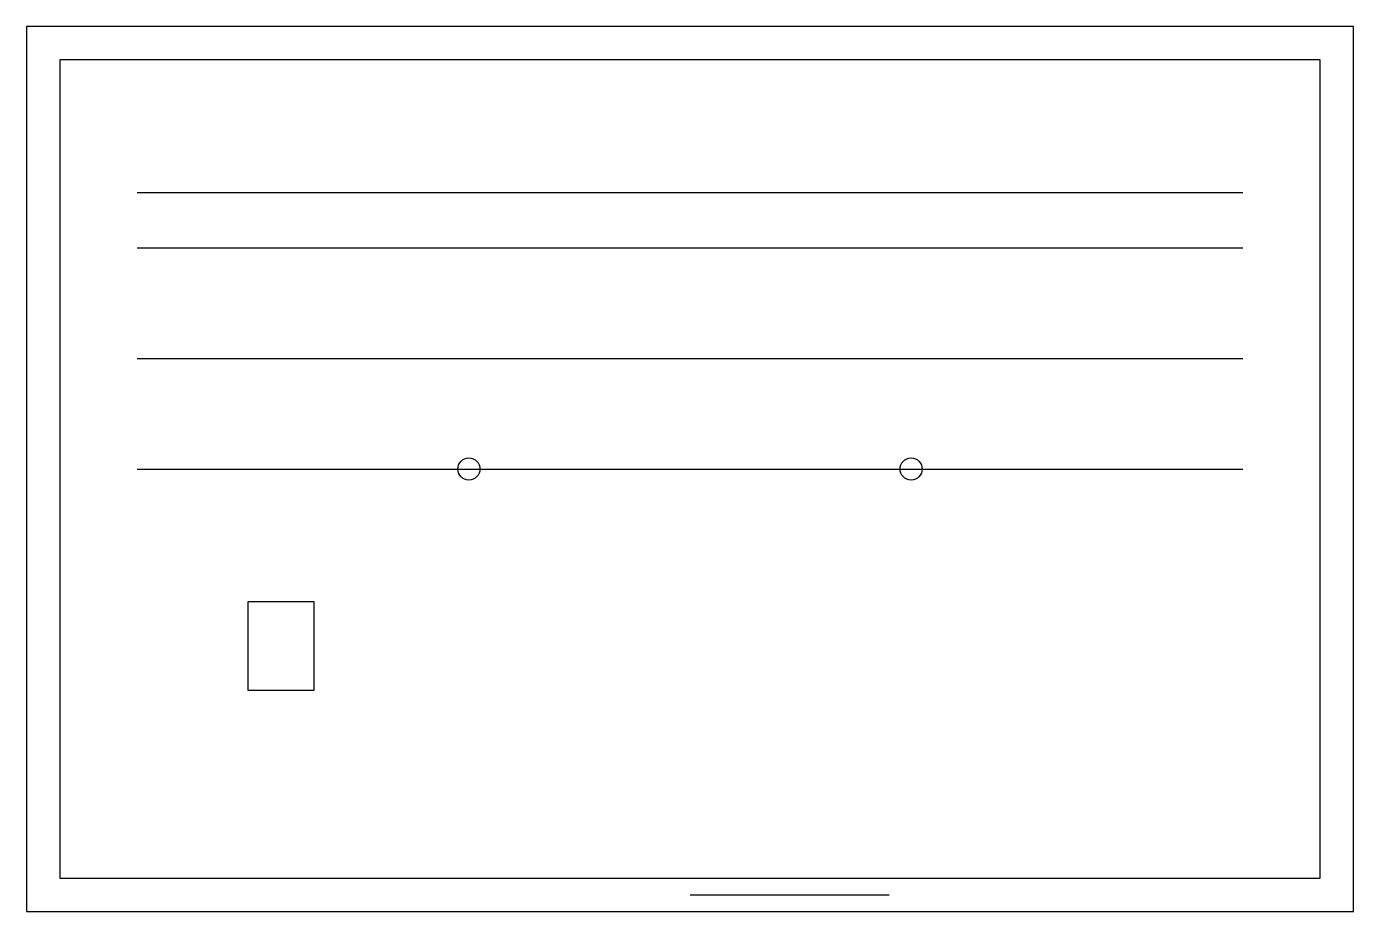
# Model space of a CAD drawing. Header units: metres. Extents: x 0 to 6, y 0 to 4.
import ezdxf

# ---------------------------------------------------------------- set-up
doc = ezdxf.new("R2010")
doc.units = ezdxf.units.M
for name, color, linetype in [('A-DOOR', 7, 'Continuous'), ('A-WALL', 7, 'Continuous'), ('HID_POTAVEL', 7, 'Continuous'), ('PCI_REDE', 7, 'Continuous'), ('S-BEAM', 7, 'Continuous'), ('S-COLUMN', 7, 'Continuous'), ('S-SLAB', 7, 'Continuous')]:
    doc.layers.add(name, color=color, linetype=linetype)

# ---------------------------------------------------------------- blocks, each defined once
blk = doc.blocks.new('PORTA_90')
blk.add_line((0, 0), (0.9, 0))
blk = doc.blocks.new('REGISTRO_GAVETA')
blk.add_circle((0, 0), 0.05)
blk = doc.blocks.new('SPRINKLER_HEAD')
blk.add_circle((0, 0), 0.05)

msp = doc.modelspace()

# ---------------------------------------------------------------- linework, layer by layer
at = {"layer": 'A-WALL'}
for p, q in [((6, 4), (0, 4)), ((0, 4), (0, 0)), ((6, 0), (6, 4)), ((5.85, 3.85), (0.15, 3.85)), ((0.15, 3.85), (0.15, 0.15)), ((5.85, 0.15), (5.85, 3.85)), ((0.15, 0.15), (5.85, 0.15)), ((0, 0), (6, 0))]:
    msp.add_line(p, q, dxfattribs=at)
at = {"layer": 'HID_POTAVEL'}
msp.add_line((0.5, 2), (5.5, 2), dxfattribs=at)
at = {"layer": 'PCI_REDE'}
msp.add_line((0.5, 2.5), (5.5, 2.5), dxfattribs=at)
at = {"layer": 'S-BEAM'}
for p, q in [((0.5, 3.25), (5.5, 3.25)), ((0.5, 3), (5.5, 3))]:
    msp.add_line(p, q, dxfattribs=at)
at = {"layer": 'S-COLUMN'}
msp.add_lwpolyline([(1, 1), (1.3, 1), (1.3, 1.4), (1, 1.4)], close=True, dxfattribs=at)
at = {"layer": 'S-SLAB'}
msp.add_lwpolyline([(0, 0), (6, 0), (6, 4), (0, 4)], close=True, dxfattribs=at)

# ---------------------------------------------------------------- block references
at = {"layer": 'A-DOOR'}
msp.add_blockref('PORTA_90', (3, 0.075), dxfattribs=at)
at = {"layer": 'HID_POTAVEL'}
msp.add_blockref('REGISTRO_GAVETA', (2, 2), dxfattribs=at)
at = {"layer": 'PCI_REDE'}
msp.add_blockref('SPRINKLER_HEAD', (4, 2), dxfattribs=at)

doc.saveas('drawing.dxf')
